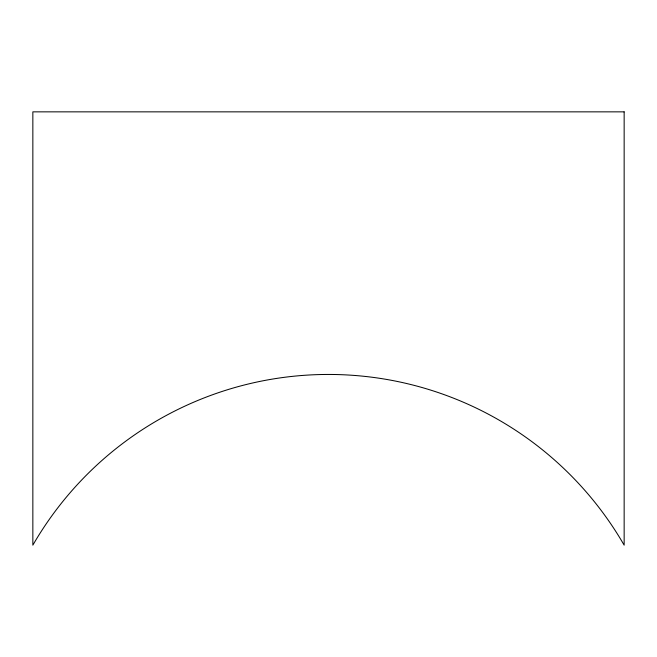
<?xml version="1.0" encoding="UTF-8"?>
<svg xmlns="http://www.w3.org/2000/svg" width="657" height="657" viewBox="0 0 657 657"><rect width="100%" height="100%" fill="white"/><g stroke="black" fill="none" stroke-linecap="round" stroke-linejoin="round"><path stroke-width="0.99" d="M624.15 111.854L32.85 111.854L32.85 545.146A341.385 341.385 0 0 1 624.15 545.146L624.15 111.854"/></g></svg>
